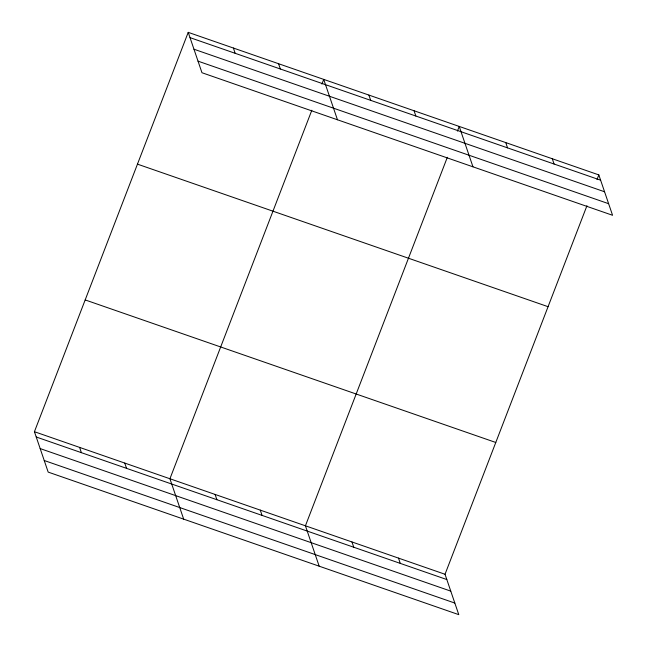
<?xml version="1.0" encoding="UTF-8"?>
<svg xmlns="http://www.w3.org/2000/svg" width="647" height="647" viewBox="0 0 647 647"><rect width="100%" height="100%" fill="white"/><g stroke="black" fill="none" stroke-linecap="round" stroke-linejoin="round"><path stroke-width="0.97" d="M586.942 205.746L445.031 574.269L458.78 614.65L48.177 472.1L34.428 431.711L188.22 32.35L598.823 174.9L612.572 215.289L201.969 72.731L188.22 32.35M311.838 110.233L169.926 478.756L183.675 519.137M321.923 84.061L323.718 79.395L337.467 119.776M447.336 157.278L305.424 525.801L319.173 566.182M457.421 131.106L459.216 126.432L472.965 166.821M597.019 179.575L598.823 174.9M190.016 37.631L600.618 180.181M193.963 49.212L604.565 191.771M198.022 61.15L608.625 203.7M137.471 164.144L548.074 306.694M85.186 299.925L495.78 442.475M34.428 431.711L445.031 574.269M36.232 436.992L446.826 579.55M40.171 448.581L450.773 591.132M44.239 460.51L454.833 603.069M552.287 158.75L554.083 164.031M505.752 142.591L507.547 147.872M414.048 110.75L415.851 116.031M368.887 95.077L370.682 100.358M278.55 63.713L280.353 68.994M233.389 48.032L235.185 53.313M398.495 558.11L400.291 563.391M351.96 541.951L353.763 547.233M260.264 510.119L262.059 515.4M215.095 494.437L216.891 499.719M124.766 463.074L126.561 468.355M79.597 447.392L81.393 452.674"/></g></svg>
